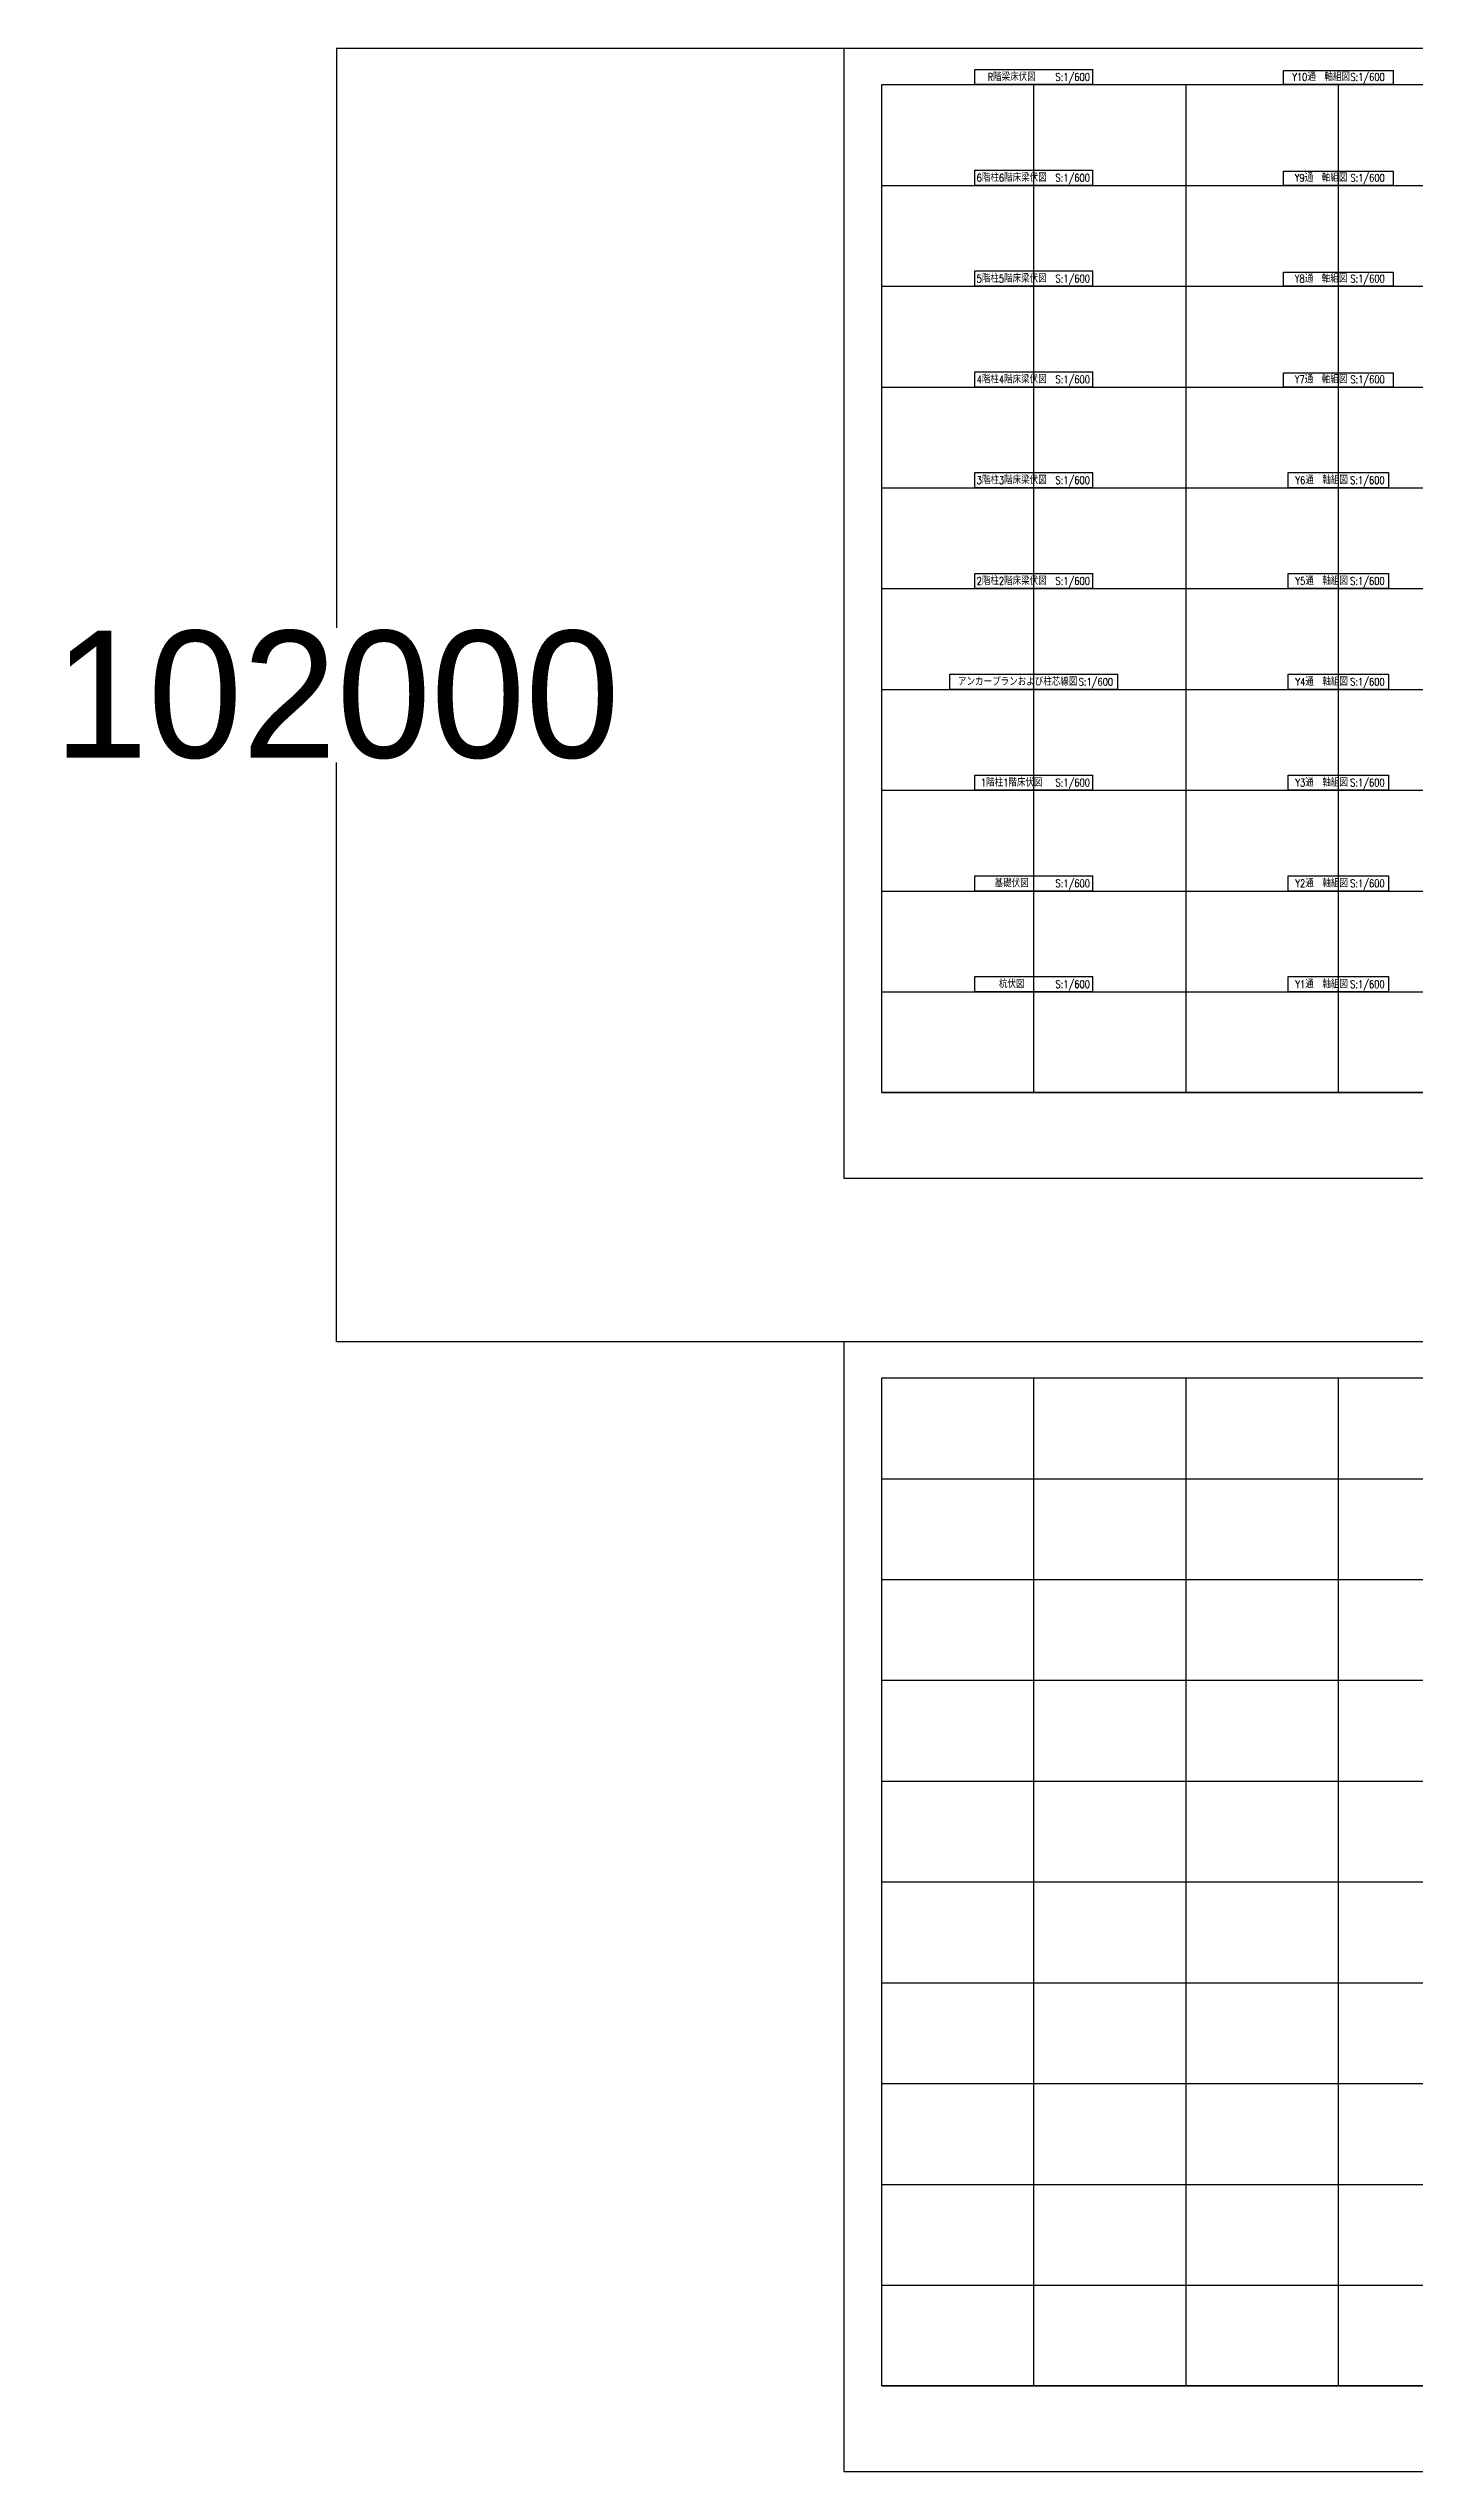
# Model space of a CAD drawing. Extents: x -62685 to 486000, y -1007100 to 210463.
# Drawn here: x -62685 to 45000, y -191100 to 0 of the extents above; entities that cross this region are included whole.
import ezdxf
from ezdxf.enums import TextEntityAlignment as Align

# ---------------------------------------------------------------- set-up
doc = ezdxf.new("R2010")
doc.units = 0
doc.header["$MEASUREMENT"] = 0
doc.layers.get('Defpoints').update_dxf_attribs({"color": 251, "linetype": 'CONTINUOUS'})
doc.layers.add('99_レイアウト枠', color=251, linetype='CONTINUOUS', plot=False)
doc.layers.add('注記', color=3, linetype='CONTINUOUS')
doc.styles.add('DRACAD', font='txt', dxfattribs={"width": 0.85, "bigfont": 'extfont2'})
doc.styles.get("Standard").update_dxf_attribs({"font": 'Osaka.ttc'})
doc.dimstyles.get("Standard").update_dxf_attribs({"dimtxt": 0.18, "dimasz": 0.18, "dimexe": 0.18, "dimexo": 0.0625, "dimgap": 0.09, "dimtad": 0, "dimtih": 1, "dimtoh": 1, "dimdec": 4, "dimzin": 0, "dimdsep": 46, "dimtxsty": 'Standard', "dimcen": 0.09, "dimadec": 0, "dimazin": 0, "dimtfac": 1, "dimtdec": 4, "dimtofl": 0, "dimtmove": 0, "dimatfit": 3, "dimfxl": 1, "dimtolj": 1, "dimtzin": 0, "dimarcsym": 0})

# ---------------------------------------------------------------- blocks, each defined once
blk = doc.blocks.new('*D7831')
at = {"layer": '99_レイアウト枠', "color": 0, "lineweight": -2}
for p, q in [((0, 0), (-39970, 0)), ((-39970, 0), (-39970, -45695)), ((-39970, -102000), (-39970, -56305)), ((0, -102000), (-39970, -102000))]:
    blk.add_line(p, q, dxfattribs=at)
at = {"layer": '99_レイアウト枠', "color": 0}
for points in [[(-39970, 0), (-39970, 0), (-39970, 0)], [(-39970, -102000), (-39970, -102000), (-39970, -102000)]]:
    blk.add_solid(points, dxfattribs=at)
at = {"layer": 'Defpoints', "color": 0}
for p in [(0, 0), (-39970, -102000), (0, -102000)]:
    blk.add_point(p, dxfattribs=at)
at = {"layer": '99_レイアウト枠', "color": 0, "insert": (-39970, -51000), "char_height": 10000, "attachment_point": 5}
blk.add_mtext('\\A1;102000', dxfattribs=at)

msp = doc.modelspace()

# ---------------------------------------------------------------- linework, layer by layer
at = {"layer": '99_レイアウト枠'}
for p, q in [((3000, -82350), (3000, -2850)), ((15000, -82350), (15000, -2850)), ((27000, -82350), (27000, -2850)), ((39000, -82350), (39000, -2850)), ((3000, -10800), (123000, -10800)), ((3000, -18750), (123000, -18750)), ((3000, -26700), (123000, -26700)), ((3000, -34650), (123000, -34650)), ((3000, -42600), (123000, -42600)), ((3000, -50550), (123000, -50550)), ((3000, -58500), (123000, -58500)), ((3000, -66450), (123000, -66450)), ((3000, -74400), (123000, -74400)), ((3000, -82350), (123000, -82350)), ((3000, -184350), (3000, -104850)), ((15000, -184350), (15000, -104850)), ((27000, -184350), (27000, -104850)), ((39000, -184350), (39000, -104850)), ((3000, -112800), (123000, -112800)), ((3000, -120750), (123000, -120750)), ((3000, -128700), (123000, -128700)), ((3000, -136650), (123000, -136650)), ((3000, -144600), (123000, -144600)), ((3000, -152550), (123000, -152550)), ((3000, -160500), (123000, -160500)), ((3000, -168450), (123000, -168450)), ((3000, -176400), (123000, -176400)), ((3000, -184350), (123000, -184350))]:
    msp.add_line(p, q, dxfattribs=at)
for points in [[(0, -89100), (126000, -89100), (126000, 0), (0, 0)], [(3000, -2850), (123000, -2850), (123000, -82350), (3000, -82350)], [(0, -191100), (126000, -191100), (126000, -102000), (0, -102000)], [(3000, -104850), (123000, -104850), (123000, -184350), (3000, -184350)]]:
    msp.add_lwpolyline(points, close=True, dxfattribs=at)
at = {"layer": '注記', "linetype": 'Continuous'}
for p, q in [((10350, -1650), (19650, -1650)), ((10350, -2850), (10350, -1650)), ((19650, -2850), (19650, -1650)), ((34660, -1730), (43340, -1730)), ((34660, -2850), (34660, -1730)), ((43340, -2850), (43340, -1730)), ((19650, -2850), (10350, -2850)), ((43340, -2850), (34660, -2850)), ((10350, -9600), (19650, -9600)), ((10350, -10800), (10350, -9600)), ((19650, -10800), (10350, -10800)), ((19650, -10800), (19650, -9600)), ((34660, -9680), (43340, -9680)), ((34660, -10800), (34660, -9680)), ((43340, -10800), (34660, -10800)), ((43340, -10800), (43340, -9680)), ((10350, -17550), (19650, -17550)), ((10350, -18750), (10350, -17550)), ((19650, -18750), (10350, -18750)), ((19650, -18750), (19650, -17550)), ((34660, -17630), (43340, -17630)), ((34660, -18750), (34660, -17630)), ((43340, -18750), (34660, -18750)), ((43340, -18750), (43340, -17630)), ((10350, -25500), (19650, -25500)), ((10350, -26700), (10350, -25500)), ((19650, -26700), (10350, -26700)), ((19650, -26700), (19650, -25500)), ((34660, -25580), (43340, -25580)), ((34660, -26700), (34660, -25580)), ((43340, -26700), (34660, -26700)), ((43340, -26700), (43340, -25580)), ((10350, -33450), (19650, -33450)), ((10350, -34650), (10350, -33450)), ((19650, -34650), (19650, -33450)), ((19650, -34650), (10350, -34650)), ((10350, -41400), (19650, -41400)), ((10350, -42600), (10350, -41400)), ((19650, -42600), (19650, -41400)), ((19650, -42600), (10350, -42600)), ((8377.8, -49350), (21622.2, -49350)), ((8377.8, -50550), (8377.8, -49350)), ((21622.2, -50550), (21622.2, -49350)), ((21622.2, -50550), (8377.8, -50550)), ((10350, -57300), (19650, -57300)), ((10350, -58500), (10350, -57300)), ((19650, -58500), (19650, -57300)), ((19650, -58500), (10350, -58500)), ((10350, -65250), (19650, -65250)), ((10350, -66450), (10350, -65250)), ((19650, -66450), (10350, -66450)), ((19650, -66450), (19650, -65250)), ((10350, -73200), (19650, -73200)), ((10350, -74400), (10350, -73200)), ((19650, -74400), (10350, -74400)), ((19650, -74400), (19650, -73200))]:
    msp.add_line(p, q, dxfattribs=at)
at = {"layer": '注記'}
for points in [[(35050, -33450), (42950, -33450), (42950, -34650), (35050, -34650)], [(35050, -41400), (42950, -41400), (42950, -42600), (35050, -42600)], [(35050, -49350), (42950, -49350), (42950, -50550), (35050, -50550)], [(35050, -57300), (42950, -57300), (42950, -58500), (35050, -58500)], [(35050, -65250), (42950, -65250), (42950, -66450), (35050, -66450)], [(35050, -73200), (42950, -73200), (42950, -74400), (35050, -74400)]]:
    msp.add_lwpolyline(points, close=True, dxfattribs=at)

# ---------------------------------------------------------------- texts
at = {"layer": '注記', "linetype": 'Continuous', "style": 'DRACAD', "width": 0.8}
for s, p in [('R階梁床伏図', (13244, -2550)), ('S:1/600', (18058.2, -2550)), ('Y10通\u3000軸組図', (37637.1, -2551.9)), ('S:1/600', (41296.6, -2551.9)), ('6階柱6階床梁伏図', (13244, -10500)), ('S:1/600', (18058.2, -10500)), ('Y9通\u3000軸組図', (37637.1, -10501.9)), ('S:1/600', (41296.6, -10501.9)), ('5階柱5階床梁伏図', (13244, -18450)), ('S:1/600', (18058.2, -18450)), ('Y8通\u3000軸組図', (37637.1, -18451.9)), ('S:1/600', (41296.6, -18451.9)), ('4階柱4階床梁伏図', (13244, -26400)), ('S:1/600', (18058.2, -26400)), ('Y7通\u3000軸組図', (37637.1, -26401.9)), ('S:1/600', (41296.6, -26401.9)), ('3階柱3階床梁伏図', (13244, -34350)), ('S:1/600', (18058.2, -34350)), ('Y6通\u3000軸組図', (37679.3, -34350)), ('S:1/600', (41288.8, -34350)), ('2階柱2階床梁伏図', (13244, -42300)), ('S:1/600', (18058.2, -42300)), ('Y5通\u3000軸組図', (37679.3, -42300)), ('S:1/600', (41288.8, -42300)), ('アンカープランおよび柱芯線図', (13717.2, -50250)), ('S:1/600', (19881.4, -50250)), ('Y4通\u3000軸組図', (37679.3, -50250)), ('S:1/600', (41288.8, -50250)), ('1階柱1階床伏図', (13244, -58200)), ('S:1/600', (18058.2, -58200)), ('Y3通\u3000軸組図', (37679.3, -58200)), ('S:1/600', (41288.8, -58200)), ('基礎伏図', (13244, -66150)), ('S:1/600', (18058.2, -66150)), ('Y2通\u3000軸組図', (37679.3, -66150)), ('S:1/600', (41288.8, -66150)), ('杭伏図', (13244, -74100)), ('S:1/600', (18058.2, -74100)), ('Y1通\u3000軸組図', (37679.3, -74101.4)), ('S:1/600', (41288.8, -74101.4))]:
    msp.add_text(s, height=600, dxfattribs=at).set_placement(p, align=Align.CENTER)

# ---------------------------------------------------------------- dimensions: what is measured, and where the dimension line sits
at = {"layer": '99_レイアウト枠'}
dim = msp.add_linear_dim(base=(-39969.9, -102000), p1=(0, 0), p2=(0, -102000), angle=90, dimstyle='Standard', override={"dimtxt": 10000, "dimdec": 0}, dxfattribs=at)
dim.commit()
dim.dimension.update_dxf_attribs({"geometry": '*D7831', "text_midpoint": (-39969.9, -51000)})

doc.saveas('drawing.dxf')
